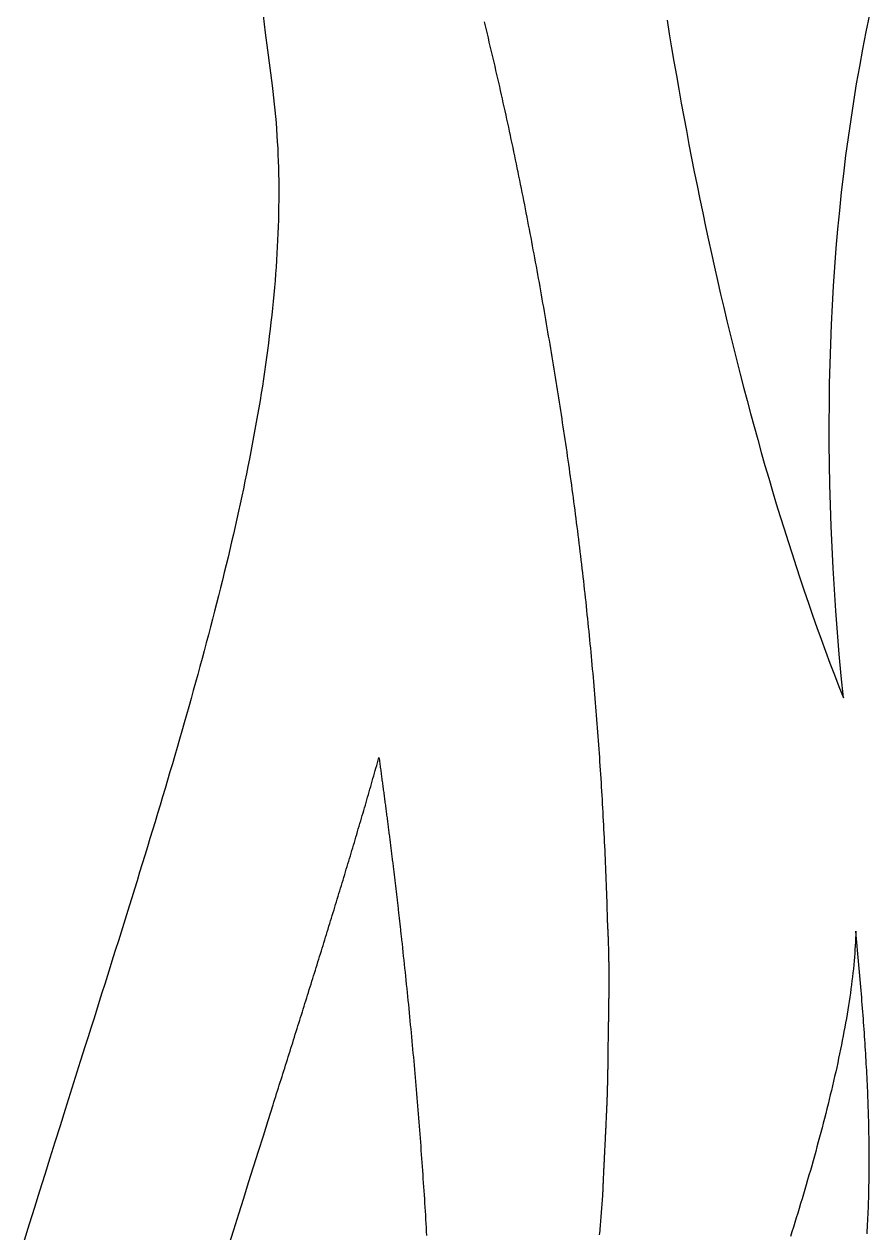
# Model space of a CAD drawing. Extents: x 5 to 105, y 2 to 136.
# Drawn here: x 13.75 to 19.4, y 79.2 to 87.28 of the extents above; entities that cross this region are included whole.
import ezdxf

# ---------------------------------------------------------------- set-up
doc = ezdxf.new("R2010")
doc.units = 0
doc.layers.get('0').update_dxf_attribs({"linetype": 'CONTINUOUS'})

msp = doc.modelspace()

# ---------------------------------------------------------------- linework, layer by layer
at = {"color": 7}
msp.add_lwpolyline([(15.4143, 80.0571), (15.4139, 80.0572)], dxfattribs=at)
for points in [[(15.3479, 87.3414, 0), (15.3623, 87.2257, 0), (15.377, 87.1091, 0), (15.3921, 86.9916, 0), (15.4075, 86.873, 0)], [(17.315, 84.8388, 0), (17.3106, 84.8665, 0), (17.3062, 84.8941, 0), (17.3017, 84.9217, 0), (17.2973, 84.9493, 0), (17.2928, 84.9769, 0), (17.2883, 85.0045, 0), (17.2838, 85.032, 0), (17.2793, 85.0596, 0), (17.2747, 85.0872, 0), (17.2701, 85.1148, 0), (17.2655, 85.1423, 0), (17.2609, 85.1699, 0), (17.2563, 85.1974, 0), (17.2516, 85.2249, 0), (17.2469, 85.2525, 0), (17.2422, 85.28, 0), (17.2375, 85.3075, 0), (17.2328, 85.335, 0), (17.228, 85.3625, 0), (17.2232, 85.39, 0), (17.2184, 85.4175, 0), (17.2136, 85.445, 0), (17.2087, 85.4725, 0), (17.2038, 85.5, 0), (17.1989, 85.5274, 0), (17.194, 85.5549, 0), (17.1891, 85.5824, 0), (17.1841, 85.6098, 0), (17.1791, 85.6373, 0), (17.1741, 85.6647, 0), (17.169, 85.6921, 0), (17.164, 85.7195, 0), (17.1589, 85.747, 0), (17.1538, 85.7744, 0), (17.1486, 85.8018, 0), (17.1435, 85.8292, 0), (17.1383, 85.8566, 0), (17.1331, 85.8839, 0), (17.1279, 85.9113, 0), (17.1226, 85.9387, 0), (17.1173, 85.9661, 0), (17.112, 85.9934, 0), (17.1067, 86.0208, 0), (17.1014, 86.0481, 0), (17.096, 86.0754, 0), (17.0906, 86.1028, 0), (17.0852, 86.1301, 0), (17.0797, 86.1574, 0), (17.0742, 86.1847, 0), (17.0687, 86.212, 0), (17.0632, 86.2393, 0), (17.0577, 86.2666, 0), (17.0521, 86.2939, 0), (17.0465, 86.3212, 0), (17.0409, 86.3484, 0), (17.0352, 86.3757, 0), (17.0295, 86.4029, 0), (17.0238, 86.4302, 0), (17.0181, 86.4574, 0), (17.0124, 86.4847, 0), (17.0066, 86.5119, 0), (17.0008, 86.5391, 0), (16.9949, 86.5663, 0), (16.9891, 86.5935, 0), (16.9832, 86.6207, 0), (16.9773, 86.6479, 0), (16.9713, 86.6751, 0), (16.9654, 86.7023, 0), (16.9594, 86.7294, 0), (16.9533, 86.7566, 0), (16.9473, 86.7838, 0), (16.9412, 86.8109, 0), (16.9351, 86.8381, 0), (16.929, 86.8652, 0), (16.9228, 86.8923, 0), (16.9166, 86.9194, 0), (16.9104, 86.9466, 0), (16.9042, 86.9737, 0), (16.8979, 87.0008, 0), (16.8916, 87.0279, 0), (16.8853, 87.0549, 0), (16.8789, 87.082, 0), (16.8725, 87.1091, 0), (16.8661, 87.1361, 0), (16.8597, 87.1632, 0), (16.8532, 87.1903, 0), (16.8467, 87.2173, 0), (16.8402, 87.2443, 0), (16.8336, 87.2714, 0), (16.827, 87.2984, 0)], [(18.0476, 87.3101, 0), (18.0627, 87.2175, 0), (18.0781, 87.125, 0), (18.0938, 87.0325, 0), (18.1098, 86.9401, 0), (18.1261, 86.8477, 0), (18.1426, 86.7554, 0), (18.1595, 86.6632, 0), (18.1767, 86.5711, 0), (18.1942, 86.4792, 0), (18.2119, 86.3873, 0), (18.23, 86.2956, 0), (18.2483, 86.204, 0), (18.267, 86.1126, 0), (18.2859, 86.0214, 0), (18.3052, 85.9303, 0), (18.3247, 85.8394, 0), (18.3445, 85.7487, 0), (18.3647, 85.6583, 0), (18.3851, 85.568, 0), (18.4058, 85.478, 0), (18.4268, 85.3882, 0), (18.4482, 85.2986, 0), (18.4698, 85.2093, 0), (18.4917, 85.1203, 0), (18.5139, 85.0315, 0), (18.5364, 84.9431, 0), (18.5592, 84.8549, 0), (18.5823, 84.767, 0), (18.6057, 84.6795, 0), (18.6294, 84.5923, 0), (18.6534, 84.5054, 0), (18.6777, 84.4189, 0), (18.7023, 84.3328, 0), (18.7272, 84.247, 0), (18.7524, 84.1616, 0), (18.7779, 84.0766, 0), (18.8037, 83.992, 0), (18.8298, 83.9078, 0), (18.8562, 83.824, 0), (18.8829, 83.7406, 0), (18.9099, 83.6577, 0), (18.9372, 83.5753, 0), (18.9647, 83.4933, 0), (18.9926, 83.4118, 0), (19.0208, 83.3308, 0), (19.0493, 83.2502, 0), (19.0781, 83.1702, 0), (19.1072, 83.0907, 0), (19.1366, 83.0117, 0), (19.1663, 82.9333, 0), (19.1963, 82.8553, 0), (19.2265, 82.778, 0)], [(19.2265, 82.778, 0), (19.2122, 82.9251, 0), (19.1991, 83.0713, 0), (19.1872, 83.2164, 0), (19.1764, 83.3605, 0), (19.1669, 83.5036, 0), (19.1584, 83.6457, 0), (19.1512, 83.7868, 0), (19.1451, 83.9269, 0), (19.1401, 84.066, 0), (19.1363, 84.2041, 0), (19.1337, 84.3412, 0), (19.1322, 84.4774, 0), (19.1318, 84.6126, 0), (19.1326, 84.7468, 0), (19.1345, 84.88, 0), (19.1375, 85.0123, 0), (19.1416, 85.1436, 0), (19.1469, 85.2739, 0), (19.1533, 85.4033, 0), (19.1607, 85.5318, 0), (19.1693, 85.6592, 0), (19.179, 85.7858, 0), (19.1898, 85.9114, 0), (19.2016, 86.0361, 0), (19.2146, 86.1598, 0), (19.2286, 86.2826, 0), (19.2437, 86.4045, 0), (19.2599, 86.5255, 0), (19.2772, 86.6455, 0), (19.2955, 86.7647, 0), (19.3149, 86.8829, 0), (19.3353, 87.0002, 0), (19.3568, 87.1166, 0), (19.3794, 87.2321, 0), (19.403, 87.3468, 0)], [(15.4076, 86.873, 0), (15.4128, 86.8318, 0), (15.4177, 86.7903, 0), (15.4222, 86.7487, 0), (15.4265, 86.707, 0), (15.4304, 86.6651, 0), (15.4339, 86.623, 0), (15.4372, 86.5808, 0), (15.4401, 86.5384, 0), (15.4427, 86.4959, 0), (15.445, 86.4532, 0), (15.4469, 86.4104, 0), (15.4486, 86.3674, 0), (15.4499, 86.3242, 0), (15.451, 86.2809, 0), (15.4517, 86.2375, 0), (15.4521, 86.1939, 0), (15.4522, 86.1501, 0), (15.452, 86.1062, 0), (15.4516, 86.0621, 0), (15.4508, 86.0179, 0), (15.4497, 85.9735, 0), (15.4484, 85.929, 0), (15.4467, 85.8843, 0), (15.4448, 85.8395, 0), (15.4426, 85.7945, 0), (15.4401, 85.7494, 0), (15.4373, 85.7041, 0), (15.4343, 85.6586, 0), (15.4309, 85.613, 0), (15.4273, 85.5673, 0), (15.4235, 85.5214, 0), (15.4193, 85.4754, 0), (15.415, 85.4292, 0), (15.4103, 85.3829, 0), (15.4054, 85.3364, 0), (15.4002, 85.2898, 0), (15.3948, 85.243, 0), (15.3891, 85.196, 0), (15.3832, 85.149, 0), (15.377, 85.1017, 0), (15.3706, 85.0544, 0), (15.3639, 85.0068, 0), (15.357, 84.9592, 0), (15.3499, 84.9114, 0), (15.3425, 84.8634, 0), (15.3349, 84.8153, 0), (15.327, 84.767, 0), (15.319, 84.7186, 0), (15.3107, 84.6701, 0), (15.3021, 84.6214, 0), (15.2934, 84.5725, 0), (15.2844, 84.5236, 0), (15.2752, 84.4744, 0), (15.2658, 84.4252, 0), (15.2562, 84.3757, 0), (15.2464, 84.3262, 0), (15.2364, 84.2765, 0), (15.2261, 84.2266, 0), (15.2157, 84.1766, 0), (15.2051, 84.1265, 0), (15.1942, 84.0762, 0), (15.1832, 84.0258, 0), (15.172, 83.9752, 0), (15.1606, 83.9245, 0), (15.149, 83.8737, 0), (15.1372, 83.8227, 0), (15.1252, 83.7715, 0), (15.113, 83.7203, 0), (15.1007, 83.6689, 0), (15.0882, 83.6173, 0), (15.0755, 83.5656, 0), (15.0626, 83.5138, 0), (15.0496, 83.4618, 0), (15.0364, 83.4097, 0), (15.0231, 83.3574, 0), (15.0095, 83.305, 0), (14.9959, 83.2525, 0), (14.982, 83.1998, 0), (14.968, 83.147, 0), (14.9539, 83.094, 0), (14.9396, 83.041, 0), (14.9251, 82.9877, 0), (14.9105, 82.9344, 0), (14.8958, 82.8809, 0), (14.8809, 82.8272, 0), (14.8659, 82.7734, 0), (14.8507, 82.7195, 0), (14.8354, 82.6655, 0), (14.82, 82.6113, 0), (14.8044, 82.557, 0), (14.7887, 82.5025, 0), (14.7729, 82.4479, 0), (14.757, 82.3932, 0), (14.7409, 82.3383, 0), (14.7248, 82.2833, 0), (14.7085, 82.2282, 0), (14.6921, 82.1729, 0), (14.6756, 82.1175, 0), (14.6589, 82.0619, 0), (14.6422, 82.0063, 0), (14.6254, 81.9505, 0), (14.6085, 81.8945, 0), (14.5914, 81.8384, 0), (14.5743, 81.7822, 0), (14.5571, 81.7259, 0), (14.5398, 81.6694, 0), (14.5224, 81.6128, 0), (14.5049, 81.5561, 0), (14.4873, 81.4992, 0), (14.4696, 81.4422, 0), (14.4519, 81.3851, 0), (14.4341, 81.3278, 0), (14.4162, 81.2704, 0), (14.3982, 81.2129, 0), (14.3802, 81.1553, 0), (14.3621, 81.0975, 0), (14.3439, 81.0396, 0), (14.3257, 80.9815, 0), (14.3074, 80.9234, 0), (14.289, 80.8651, 0), (14.2706, 80.8066, 0), (14.2521, 80.7481, 0), (14.2336, 80.6894, 0), (14.2151, 80.6306, 0), (14.1964, 80.5716, 0), (14.1778, 80.5126, 0), (14.1591, 80.4534, 0)], [(17.6506, 81.2777, 0), (17.6498, 81.306, 0), (17.6489, 81.3344, 0), (17.6481, 81.3627, 0), (17.6472, 81.3911, 0), (17.6463, 81.4194, 0), (17.6453, 81.4477, 0), (17.6443, 81.476, 0), (17.6433, 81.5044, 0), (17.6423, 81.5327, 0), (17.6412, 81.561, 0), (17.6401, 81.5893, 0), (17.639, 81.6176, 0), (17.6379, 81.6459, 0), (17.6367, 81.6742, 0), (17.6355, 81.7025, 0), (17.6342, 81.7308, 0), (17.6329, 81.7591, 0), (17.6316, 81.7874, 0), (17.6303, 81.8157, 0), (17.6289, 81.8439, 0), (17.6276, 81.8722, 0), (17.6261, 81.9005, 0), (17.6247, 81.9287, 0), (17.6232, 81.957, 0), (17.6217, 81.9853, 0), (17.6202, 82.0135, 0), (17.6186, 82.0418, 0), (17.617, 82.07, 0), (17.6154, 82.0982, 0), (17.6137, 82.1265, 0), (17.612, 82.1547, 0), (17.6103, 82.1829, 0), (17.6086, 82.2111, 0), (17.6068, 82.2394, 0), (17.605, 82.2676, 0), (17.6032, 82.2958, 0), (17.6013, 82.324, 0), (17.5994, 82.3522, 0), (17.5975, 82.3804, 0), (17.5955, 82.4085, 0), (17.5936, 82.4367, 0), (17.5915, 82.4649, 0), (17.5895, 82.4931, 0), (17.5874, 82.5212, 0), (17.5853, 82.5494, 0), (17.5832, 82.5776, 0), (17.5811, 82.6057, 0), (17.5789, 82.6339, 0), (17.5767, 82.662, 0), (17.5744, 82.6901, 0), (17.5722, 82.7183, 0), (17.5699, 82.7464, 0), (17.5675, 82.7745, 0), (17.5652, 82.8026, 0), (17.5628, 82.8307, 0), (17.5604, 82.8589, 0), (17.5579, 82.887, 0), (17.5554, 82.9151, 0), (17.5529, 82.9431, 0), (17.5504, 82.9712, 0), (17.5478, 82.9993, 0), (17.5453, 83.0274, 0), (17.5426, 83.0554, 0), (17.54, 83.0835, 0), (17.5373, 83.1116, 0), (17.5346, 83.1396, 0), (17.5319, 83.1677, 0), (17.5291, 83.1957, 0), (17.5263, 83.2237, 0), (17.5235, 83.2518, 0), (17.5206, 83.2798, 0), (17.5177, 83.3078, 0), (17.5148, 83.3358, 0), (17.5119, 83.3638, 0), (17.5089, 83.3918, 0), (17.5059, 83.4198, 0), (17.5029, 83.4478, 0), (17.4998, 83.4758, 0), (17.4968, 83.5038, 0), (17.4937, 83.5317, 0), (17.4905, 83.5597, 0), (17.4873, 83.5876, 0), (17.4841, 83.6156, 0), (17.4809, 83.6435, 0), (17.4777, 83.6715, 0), (17.4744, 83.6994, 0), (17.4711, 83.7273, 0), (17.4677, 83.7553, 0), (17.4643, 83.7832, 0), (17.4609, 83.8111, 0), (17.4575, 83.839, 0), (17.454, 83.8669, 0), (17.4506, 83.8948, 0), (17.447, 83.9226, 0), (17.4435, 83.9505, 0), (17.4399, 83.9784, 0), (17.4363, 84.0062, 0), (17.4327, 84.0341, 0), (17.429, 84.0619, 0), (17.4253, 84.0898, 0), (17.4216, 84.1176, 0), (17.4179, 84.1454, 0), (17.4141, 84.1733, 0), (17.4103, 84.2011, 0), (17.4065, 84.2289, 0), (17.4026, 84.2567, 0), (17.3987, 84.2845, 0), (17.3948, 84.3123, 0), (17.3909, 84.34, 0), (17.3869, 84.3678, 0), (17.3829, 84.3956, 0), (17.3789, 84.4233, 0), (17.3748, 84.4511, 0), (17.3707, 84.4788, 0), (17.3666, 84.5066, 0), (17.3624, 84.5343, 0), (17.3583, 84.562, 0), (17.3541, 84.5897, 0), (17.3498, 84.6174, 0), (17.3456, 84.6451, 0), (17.3413, 84.6728, 0), (17.337, 84.7005, 0), (17.3326, 84.7282, 0), (17.3283, 84.7559, 0), (17.3239, 84.7835, 0), (17.3194, 84.8112, 0), (17.315, 84.8388, 0)], [(15.4139, 80.0572, 0), (15.42, 80.0762, 0), (15.426, 80.0953, 0), (15.432, 80.1143, 0), (15.438, 80.1333, 0), (15.444, 80.1523, 0), (15.45, 80.1713, 0), (15.456, 80.1903, 0), (15.462, 80.2093, 0), (15.468, 80.2282, 0), (15.474, 80.2472, 0), (15.4799, 80.2661, 0), (15.4859, 80.285, 0), (15.4919, 80.3039, 0), (15.4978, 80.3228, 0), (15.5038, 80.3417, 0), (15.5097, 80.3605, 0), (15.5157, 80.3794, 0), (15.5216, 80.3982, 0), (15.5276, 80.4171, 0), (15.5335, 80.4359, 0), (15.5394, 80.4547, 0), (15.5453, 80.4735, 0), (15.5512, 80.4922, 0), (15.5571, 80.511, 0), (15.563, 80.5298, 0), (15.5689, 80.5485, 0), (15.5748, 80.5672, 0), (15.5807, 80.586, 0), (15.5866, 80.6047, 0), (15.5925, 80.6234, 0), (15.5983, 80.642, 0), (15.6042, 80.6607, 0), (15.61, 80.6794, 0), (15.6159, 80.698, 0), (15.6217, 80.7166, 0), (15.6276, 80.7353, 0), (15.6334, 80.7539, 0), (15.6392, 80.7725, 0), (15.645, 80.791, 0), (15.6508, 80.8096, 0), (15.6566, 80.8282, 0), (15.6624, 80.8467, 0), (15.6682, 80.8653, 0), (15.674, 80.8838, 0), (15.6797, 80.9023, 0), (15.6855, 80.9208, 0), (15.6913, 80.9393, 0), (15.697, 80.9577, 0), (15.7027, 80.9762, 0), (15.7085, 80.9947, 0), (15.7142, 81.0131, 0), (15.7199, 81.0315, 0), (15.7256, 81.0499, 0), (15.7313, 81.0683, 0), (15.737, 81.0867, 0), (15.7427, 81.1051, 0), (15.7484, 81.1235, 0), (15.7541, 81.1418, 0), (15.7597, 81.1602, 0), (15.7654, 81.1785, 0), (15.771, 81.1968, 0), (15.7767, 81.2151, 0), (15.7823, 81.2334, 0), (15.7879, 81.2517, 0), (15.7935, 81.27, 0), (15.7991, 81.2882, 0), (15.8047, 81.3065, 0), (15.8103, 81.3247, 0), (15.8159, 81.3429, 0), (15.8215, 81.3612, 0), (15.827, 81.3794, 0), (15.8326, 81.3975, 0), (15.8381, 81.4157, 0), (15.8437, 81.4339, 0), (15.8492, 81.452, 0), (15.8547, 81.4702, 0), (15.8602, 81.4883, 0), (15.8657, 81.5064, 0), (15.8712, 81.5245, 0), (15.8767, 81.5426, 0), (15.8821, 81.5607, 0), (15.8876, 81.5788, 0), (15.893, 81.5968, 0), (15.8985, 81.6149, 0), (15.9039, 81.6329, 0), (15.9093, 81.6509, 0), (15.9147, 81.669, 0), (15.9201, 81.687, 0), (15.9255, 81.7049, 0), (15.9309, 81.7229, 0), (15.9363, 81.7409, 0), (15.9416, 81.7588, 0), (15.947, 81.7768, 0), (15.9523, 81.7947, 0), (15.9576, 81.8126, 0), (15.9629, 81.8305, 0), (15.9683, 81.8484, 0), (15.9735, 81.8663, 0), (15.9788, 81.8842, 0), (15.9841, 81.9021, 0), (15.9894, 81.9199, 0), (15.9946, 81.9378, 0), (15.9999, 81.9556, 0), (16.0051, 81.9734, 0), (16.0103, 81.9912, 0), (16.0155, 82.009, 0), (16.0207, 82.0268, 0), (16.0259, 82.0446, 0), (16.031, 82.0623, 0), (16.0362, 82.0801, 0), (16.0414, 82.0978, 0), (16.0465, 82.1155, 0), (16.0516, 82.1332, 0), (16.0567, 82.1509, 0), (16.0618, 82.1686, 0), (16.0669, 82.1863, 0), (16.072, 82.204, 0), (16.0771, 82.2216, 0), (16.0821, 82.2393, 0), (16.0872, 82.2569, 0), (16.0922, 82.2745, 0), (16.0972, 82.2922, 0), (16.1022, 82.3098, 0), (16.1072, 82.3273, 0), (16.1122, 82.3449, 0), (16.1171, 82.3625, 0), (16.1221, 82.38, 0)], [(16.1221, 82.38, 0), (16.1234, 82.3707, 0), (16.1246, 82.3613, 0), (16.1259, 82.3519, 0), (16.1272, 82.3425, 0), (16.1284, 82.3331, 0), (16.1297, 82.3237, 0), (16.131, 82.3144, 0), (16.1323, 82.305, 0), (16.1335, 82.2956, 0), (16.1348, 82.2862, 0), (16.136, 82.2768, 0), (16.1373, 82.2674, 0), (16.1386, 82.2581, 0), (16.1398, 82.2487, 0), (16.1411, 82.2393, 0), (16.1423, 82.2299, 0), (16.1436, 82.2205, 0), (16.1449, 82.2111, 0), (16.1461, 82.2018, 0), (16.1474, 82.1924, 0), (16.1486, 82.183, 0), (16.1499, 82.1736, 0), (16.1511, 82.1642, 0), (16.1524, 82.1548, 0), (16.1536, 82.1455, 0), (16.1549, 82.1361, 0), (16.1561, 82.1267, 0), (16.1573, 82.1173, 0), (16.1586, 82.1079, 0), (16.1598, 82.0985, 0), (16.1611, 82.0891, 0), (16.1623, 82.0798, 0), (16.1635, 82.0704, 0), (16.1648, 82.061, 0), (16.166, 82.0516, 0), (16.1672, 82.0422, 0), (16.1684, 82.0328, 0), (16.1697, 82.0234, 0), (16.1709, 82.0141, 0), (16.1721, 82.0047, 0), (16.1733, 81.9953, 0), (16.1746, 81.9859, 0), (16.1758, 81.9765, 0), (16.177, 81.9671, 0), (16.1782, 81.9577, 0), (16.1794, 81.9484, 0), (16.1806, 81.939, 0), (16.1818, 81.9296, 0), (16.183, 81.9202, 0), (16.1842, 81.9108, 0), (16.1854, 81.9014, 0), (16.1866, 81.892, 0), (16.1878, 81.8826, 0), (16.189, 81.8733, 0), (16.1902, 81.8639, 0), (16.1914, 81.8545, 0), (16.1926, 81.8451, 0), (16.1938, 81.8357, 0), (16.195, 81.8263, 0), (16.1962, 81.8169, 0), (16.1974, 81.8075, 0), (16.1986, 81.7982, 0), (16.1997, 81.7888, 0), (16.2009, 81.7794, 0), (16.2021, 81.77, 0), (16.2033, 81.7606, 0), (16.2044, 81.7512, 0), (16.2056, 81.7418, 0), (16.2068, 81.7324, 0), (16.2079, 81.723, 0), (16.2091, 81.7137, 0), (16.2103, 81.7043, 0), (16.2114, 81.6949, 0), (16.2126, 81.6855, 0), (16.2137, 81.6761, 0), (16.2149, 81.6667, 0), (16.216, 81.6573, 0), (16.2172, 81.6479, 0), (16.2183, 81.6385, 0), (16.2194, 81.6292, 0), (16.2206, 81.6198, 0), (16.2217, 81.6104, 0), (16.2229, 81.601, 0), (16.224, 81.5916, 0), (16.2251, 81.5822, 0), (16.2262, 81.5728, 0), (16.2274, 81.5634, 0), (16.2285, 81.554, 0), (16.2296, 81.5446, 0), (16.2307, 81.5352, 0), (16.2318, 81.5259, 0), (16.233, 81.5165, 0), (16.2341, 81.5071, 0), (16.2352, 81.4977, 0), (16.2363, 81.4883, 0), (16.2374, 81.4789, 0), (16.2385, 81.4695, 0), (16.2396, 81.4601, 0), (16.2407, 81.4507, 0), (16.2418, 81.4413, 0), (16.2429, 81.4319, 0), (16.2439, 81.4225, 0), (16.245, 81.4131, 0), (16.2461, 81.4037, 0), (16.2472, 81.3944, 0), (16.2483, 81.385, 0), (16.2493, 81.3756, 0), (16.2504, 81.3662, 0), (16.2515, 81.3568, 0), (16.2525, 81.3474, 0), (16.2536, 81.338, 0), (16.2546, 81.3286, 0), (16.2557, 81.3192, 0), (16.2567, 81.3098, 0), (16.2578, 81.3004, 0), (16.2588, 81.291, 0), (16.2599, 81.2816, 0), (16.2609, 81.2722, 0), (16.262, 81.2628, 0), (16.263, 81.2534, 0), (16.264, 81.244, 0), (16.265, 81.2346, 0), (16.2661, 81.2252, 0), (16.2671, 81.2158, 0), (16.2681, 81.2064, 0), (16.2691, 81.1971, 0), (16.2701, 81.1877, 0)], [(17.6536, 80.376, 0), (17.6537, 80.3831, 0), (17.6538, 80.3902, 0), (17.6539, 80.3973, 0), (17.654, 80.4044, 0), (17.6541, 80.4115, 0), (17.6542, 80.4186, 0), (17.6543, 80.4257, 0), (17.6544, 80.4328, 0), (17.6545, 80.4399, 0), (17.6546, 80.447, 0), (17.6547, 80.4541, 0), (17.6548, 80.4612, 0), (17.655, 80.4683, 0), (17.6551, 80.4754, 0), (17.6552, 80.4825, 0), (17.6553, 80.4896, 0), (17.6554, 80.4967, 0), (17.6556, 80.5038, 0), (17.6557, 80.5109, 0), (17.6558, 80.5181, 0), (17.6559, 80.5252, 0), (17.6561, 80.5323, 0), (17.6562, 80.5394, 0), (17.6563, 80.5465, 0), (17.6564, 80.5536, 0), (17.6565, 80.5607, 0), (17.6567, 80.5678, 0), (17.6568, 80.5749, 0), (17.6569, 80.582, 0), (17.657, 80.5891, 0), (17.6572, 80.5963, 0), (17.6573, 80.6034, 0), (17.6574, 80.6105, 0), (17.6575, 80.6176, 0), (17.6576, 80.6247, 0), (17.6578, 80.6318, 0), (17.6579, 80.6389, 0), (17.658, 80.646, 0), (17.6581, 80.6532, 0), (17.6582, 80.6603, 0), (17.6583, 80.6674, 0), (17.6584, 80.6745, 0), (17.6585, 80.6816, 0), (17.6586, 80.6887, 0), (17.6587, 80.6958, 0), (17.6589, 80.7029, 0), (17.6589, 80.7101, 0), (17.659, 80.7172, 0), (17.6591, 80.7243, 0), (17.6592, 80.7314, 0), (17.6593, 80.7385, 0), (17.6594, 80.7456, 0), (17.6595, 80.7527, 0), (17.6596, 80.7599, 0), (17.6596, 80.767, 0), (17.6597, 80.7741, 0), (17.6598, 80.7812, 0), (17.6599, 80.7883, 0), (17.6599, 80.7954, 0), (17.66, 80.8025, 0), (17.66, 80.8096, 0), (17.6601, 80.8168, 0), (17.6601, 80.8239, 0), (17.6602, 80.831, 0), (17.6602, 80.8381, 0), (17.6603, 80.8452, 0), (17.6603, 80.8523, 0), (17.6603, 80.8594, 0), (17.6603, 80.8665, 0), (17.6604, 80.8736, 0), (17.6604, 80.8807, 0), (17.6604, 80.8879, 0), (17.6604, 80.895, 0), (17.6604, 80.9021, 0), (17.6604, 80.9092, 0), (17.6604, 80.9163, 0), (17.6604, 80.9234, 0), (17.6603, 80.9305, 0), (17.6603, 80.9376, 0), (17.6603, 80.9447, 0), (17.6602, 80.9518, 0), (17.6602, 80.9589, 0), (17.6601, 80.966, 0), (17.6601, 80.9731, 0), (17.66, 80.9802, 0), (17.66, 80.9873, 0), (17.6599, 80.9944, 0), (17.6598, 81.0015, 0), (17.6597, 81.0086, 0), (17.6596, 81.0157, 0), (17.6595, 81.0228, 0), (17.6594, 81.0299, 0), (17.6593, 81.037, 0), (17.6592, 81.0441, 0), (17.659, 81.0512, 0), (17.6589, 81.0583, 0), (17.6588, 81.0654, 0), (17.6586, 81.0725, 0), (17.6585, 81.0796, 0), (17.6583, 81.0867, 0), (17.6581, 81.0938, 0), (17.6579, 81.1008, 0), (17.6578, 81.1079, 0), (17.6576, 81.115, 0), (17.6573, 81.1221, 0), (17.6571, 81.1292, 0), (17.6569, 81.1363, 0), (17.6567, 81.1433, 0), (17.6564, 81.1504, 0), (17.6562, 81.1575, 0), (17.6559, 81.1646, 0), (17.6557, 81.1717, 0), (17.6554, 81.1787, 0), (17.6551, 81.1858, 0), (17.6548, 81.1929, 0), (17.6545, 81.2, 0), (17.6542, 81.207, 0), (17.6539, 81.2141, 0), (17.6536, 81.2212, 0), (17.6532, 81.2282, 0), (17.6529, 81.2353, 0), (17.6525, 81.2424, 0), (17.6521, 81.2494, 0), (17.6518, 81.2565, 0), (17.6514, 81.2636, 0), (17.651, 81.2706, 0), (17.6506, 81.2777, 0)], [(19.309, 81.2183, 0), (19.3084, 81.1945, 0), (19.3076, 81.1703, 0), (19.3065, 81.1459, 0), (19.3052, 81.1212, 0), (19.3037, 81.0962, 0), (19.3019, 81.0709, 0), (19.3, 81.0454, 0), (19.2978, 81.0197, 0), (19.2954, 80.9937, 0), (19.2928, 80.9674, 0), (19.29, 80.9409, 0), (19.2869, 80.9142, 0), (19.2837, 80.8872, 0), (19.2803, 80.8601, 0), (19.2767, 80.8327, 0), (19.2729, 80.8051, 0), (19.2689, 80.7773, 0), (19.2647, 80.7492, 0), (19.2603, 80.721, 0), (19.2558, 80.6926, 0), (19.2511, 80.664, 0), (19.2461, 80.6353, 0), (19.2411, 80.6063, 0), (19.2358, 80.5772, 0), (19.2304, 80.5479, 0), (19.2248, 80.5185, 0), (19.2191, 80.4889, 0), (19.2132, 80.4592, 0), (19.2072, 80.4293, 0), (19.201, 80.3993, 0), (19.1946, 80.3691, 0), (19.1881, 80.3388, 0), (19.1815, 80.3084, 0), (19.1747, 80.2779, 0), (19.1678, 80.2473, 0), (19.1608, 80.2165, 0), (19.1536, 80.1857, 0), (19.1463, 80.1548, 0), (19.1389, 80.1237, 0), (19.1313, 80.0926, 0), (19.1236, 80.0614, 0), (19.1159, 80.0302, 0), (19.108, 79.9989, 0), (19.1, 79.9675, 0), (19.0918, 79.936, 0), (19.0836, 79.9045, 0), (19.0753, 79.8729, 0), (19.0669, 79.8413, 0), (19.0584, 79.8097, 0), (19.0498, 79.7781, 0), (19.0411, 79.7464, 0), (19.0323, 79.7146, 0), (19.0234, 79.6829, 0), (19.0145, 79.6512, 0), (19.0054, 79.6194, 0), (18.9963, 79.5877, 0), (18.9872, 79.5559, 0), (18.9779, 79.5242, 0), (18.9686, 79.4925, 0), (18.9592, 79.4608, 0), (18.9498, 79.4292, 0), (18.9403, 79.3975, 0), (18.9308, 79.3659, 0), (18.9212, 79.3344, 0), (18.9115, 79.3029, 0), (18.9018, 79.2714, 0), (18.8921, 79.24, 0), (18.8824, 79.2087, 0), (18.8725, 79.1774, 0)], [(19.3847, 79.1959, 0), (19.386, 79.2173, 0), (19.3871, 79.2387, 0), (19.3883, 79.2601, 0), (19.3894, 79.2816, 0), (19.3904, 79.303, 0), (19.3913, 79.3244, 0), (19.3922, 79.3458, 0), (19.3931, 79.3673, 0), (19.3939, 79.3887, 0), (19.3946, 79.4102, 0), (19.3953, 79.4316, 0), (19.3959, 79.4531, 0), (19.3964, 79.4746, 0), (19.3969, 79.4961, 0), (19.3974, 79.5176, 0), (19.3978, 79.5391, 0), (19.3981, 79.5607, 0), (19.3984, 79.5822, 0), (19.3987, 79.6038, 0), (19.3988, 79.6254, 0), (19.399, 79.647, 0), (19.3991, 79.6687, 0), (19.3991, 79.6903, 0), (19.3991, 79.712, 0), (19.399, 79.7337, 0), (19.3989, 79.7555, 0), (19.3987, 79.7772, 0), (19.3985, 79.799, 0), (19.3982, 79.8208, 0), (19.3979, 79.8427, 0), (19.3975, 79.8645, 0), (19.3971, 79.8865, 0), (19.3967, 79.9084, 0), (19.3962, 79.9304, 0), (19.3956, 79.9524, 0), (19.395, 79.9744, 0), (19.3944, 79.9965, 0), (19.3937, 80.0186, 0), (19.3929, 80.0407, 0), (19.3922, 80.0629, 0), (19.3913, 80.0852, 0), (19.3905, 80.1074, 0), (19.3896, 80.1297, 0), (19.3886, 80.1521, 0), (19.3876, 80.1745, 0), (19.3866, 80.1969, 0), (19.3855, 80.2194, 0), (19.3844, 80.242, 0), (19.3833, 80.2645, 0), (19.3821, 80.2872, 0), (19.3808, 80.3099, 0), (19.3796, 80.3326, 0), (19.3783, 80.3554, 0), (19.3769, 80.3782, 0), (19.3755, 80.4011, 0), (19.3741, 80.424, 0), (19.3726, 80.447, 0), (19.3712, 80.4701, 0), (19.3696, 80.4932, 0), (19.3681, 80.5164, 0), (19.3665, 80.5396, 0), (19.3648, 80.5629, 0), (19.3631, 80.5863, 0), (19.3614, 80.6097, 0), (19.3597, 80.6332, 0), (19.3579, 80.6567, 0), (19.3561, 80.6803, 0), (19.3543, 80.704, 0), (19.3524, 80.7277, 0), (19.3505, 80.7516, 0), (19.3486, 80.7754, 0), (19.3466, 80.7994, 0), (19.3446, 80.8234, 0), (19.3426, 80.8475, 0), (19.3406, 80.8717, 0), (19.3385, 80.8959, 0), (19.3364, 80.9202, 0), (19.3342, 80.9446, 0), (19.3321, 80.9691, 0), (19.3299, 80.9937, 0), (19.3277, 81.0183, 0), (19.3254, 81.043, 0), (19.3231, 81.0678, 0), (19.3208, 81.0927, 0), (19.3185, 81.1176, 0), (19.3162, 81.1427, 0), (19.3138, 81.1678, 0), (19.3114, 81.193, 0), (19.309, 81.2183, 0)], [(16.2701, 81.1877, 0), (16.2731, 81.1606, 0), (16.2761, 81.1336, 0), (16.279, 81.1066, 0), (16.282, 81.0795, 0), (16.2849, 81.0525, 0), (16.2878, 81.0255, 0), (16.2907, 80.9984, 0), (16.2935, 80.9714, 0), (16.2964, 80.9444, 0), (16.2992, 80.9173, 0), (16.302, 80.8903, 0), (16.3048, 80.8632, 0), (16.3075, 80.8362, 0), (16.3103, 80.8092, 0), (16.313, 80.7821, 0), (16.3157, 80.7551, 0), (16.3184, 80.728, 0), (16.3211, 80.701, 0), (16.3238, 80.6739, 0), (16.3264, 80.6469, 0), (16.3291, 80.6198, 0), (16.3317, 80.5928, 0), (16.3342, 80.5657, 0), (16.3368, 80.5387, 0), (16.3394, 80.5116, 0), (16.3419, 80.4845, 0), (16.3444, 80.4575, 0), (16.3469, 80.4304, 0), (16.3494, 80.4034, 0), (16.3518, 80.3763, 0), (16.3543, 80.3492, 0), (16.3567, 80.3222, 0), (16.3591, 80.2951, 0), (16.3614, 80.268, 0), (16.3638, 80.241, 0), (16.3661, 80.2139, 0), (16.3685, 80.1868, 0), (16.3708, 80.1597, 0), (16.373, 80.1327, 0), (16.3753, 80.1056, 0), (16.3775, 80.0785, 0), (16.3798, 80.0514, 0), (16.382, 80.0243, 0), (16.3841, 79.9973, 0), (16.3863, 79.9702, 0), (16.3884, 79.9431, 0), (16.3906, 79.916, 0), (16.3927, 79.8889, 0), (16.3948, 79.8618, 0), (16.3968, 79.8347, 0), (16.3989, 79.8076, 0), (16.4009, 79.7805, 0), (16.4029, 79.7534, 0), (16.4049, 79.7263, 0), (16.4068, 79.6992, 0), (16.4088, 79.6721, 0), (16.4107, 79.645, 0), (16.4126, 79.6179, 0), (16.4145, 79.5908, 0), (16.4163, 79.5637, 0), (16.4181, 79.5366, 0), (16.42, 79.5094, 0), (16.4218, 79.4823, 0), (16.4235, 79.4552, 0), (16.4253, 79.4281, 0), (16.427, 79.401, 0), (16.4287, 79.3738, 0), (16.4304, 79.3467, 0), (16.4321, 79.3196, 0), (16.4337, 79.2924, 0), (16.4354, 79.2653, 0), (16.437, 79.2382, 0), (16.4385, 79.211, 0), (16.4401, 79.1839, 0)], [(14.1591, 80.4534, 0), (14.1255, 80.3471, 0), (14.0918, 80.2404, 0), (14.058, 80.1332, 0), (14.0241, 80.0257, 0), (13.9901, 79.9178, 0), (13.956, 79.8094, 0), (13.9219, 79.7006, 0), (13.8877, 79.5913, 0), (13.8535, 79.4817, 0), (13.8192, 79.3716, 0), (13.7849, 79.2611, 0), (13.7506, 79.1501, 0)], [(17.6195, 79.4732, 0), (17.6197, 79.4803, 0), (17.62, 79.4874, 0), (17.6203, 79.4945, 0), (17.6205, 79.5016, 0), (17.6208, 79.5087, 0), (17.6211, 79.5158, 0), (17.6214, 79.5229, 0), (17.6217, 79.53, 0), (17.622, 79.5371, 0), (17.6223, 79.5442, 0), (17.6226, 79.5513, 0), (17.6229, 79.5584, 0), (17.6232, 79.5655, 0), (17.6235, 79.5726, 0), (17.6238, 79.5797, 0), (17.6241, 79.5868, 0), (17.6245, 79.5939, 0), (17.6248, 79.601, 0), (17.6251, 79.6081, 0), (17.6254, 79.6152, 0), (17.6258, 79.6223, 0), (17.6261, 79.6294, 0), (17.6264, 79.6365, 0), (17.6268, 79.6436, 0), (17.6271, 79.6507, 0), (17.6275, 79.6578, 0), (17.6278, 79.665, 0), (17.6281, 79.6721, 0), (17.6285, 79.6792, 0), (17.6288, 79.6863, 0), (17.6292, 79.6934, 0), (17.6295, 79.7005, 0), (17.6299, 79.7076, 0), (17.6302, 79.7147, 0), (17.6306, 79.7219, 0), (17.6309, 79.729, 0), (17.6313, 79.7361, 0), (17.6316, 79.7432, 0), (17.632, 79.7503, 0), (17.6324, 79.7574, 0), (17.6327, 79.7645, 0), (17.6331, 79.7717, 0), (17.6334, 79.7788, 0), (17.6338, 79.7859, 0), (17.6341, 79.793, 0), (17.6345, 79.8001, 0), (17.6349, 79.8072, 0), (17.6352, 79.8143, 0), (17.6356, 79.8215, 0), (17.6359, 79.8286, 0), (17.6363, 79.8357, 0), (17.6366, 79.8428, 0), (17.637, 79.8499, 0), (17.6373, 79.857, 0), (17.6377, 79.8642, 0), (17.638, 79.8713, 0), (17.6384, 79.8784, 0), (17.6387, 79.8855, 0), (17.6391, 79.8926, 0), (17.6394, 79.8998, 0), (17.6398, 79.9069, 0), (17.6401, 79.914, 0), (17.6404, 79.9211, 0), (17.6408, 79.9282, 0), (17.6411, 79.9353, 0), (17.6414, 79.9425, 0), (17.6418, 79.9496, 0), (17.6421, 79.9567, 0), (17.6424, 79.9638, 0), (17.6427, 79.9709, 0), (17.6431, 79.978, 0), (17.6434, 79.9852, 0), (17.6437, 79.9923, 0), (17.644, 79.9994, 0), (17.6443, 80.0065, 0), (17.6446, 80.0136, 0), (17.6449, 80.0207, 0), (17.6452, 80.0279, 0), (17.6455, 80.035, 0), (17.6458, 80.0421, 0), (17.6461, 80.0492, 0), (17.6464, 80.0563, 0), (17.6466, 80.0634, 0), (17.6469, 80.0706, 0), (17.6472, 80.0777, 0), (17.6475, 80.0848, 0), (17.6477, 80.0919, 0), (17.648, 80.099, 0), (17.6482, 80.1061, 0), (17.6485, 80.1132, 0), (17.6487, 80.1203, 0), (17.649, 80.1275, 0), (17.6492, 80.1346, 0), (17.6494, 80.1417, 0), (17.6497, 80.1488, 0), (17.6499, 80.1559, 0), (17.6501, 80.163, 0), (17.6503, 80.1701, 0), (17.6505, 80.1772, 0), (17.6507, 80.1843, 0), (17.6509, 80.1914, 0), (17.6511, 80.1986, 0), (17.6513, 80.2057, 0), (17.6514, 80.2128, 0), (17.6516, 80.2199, 0), (17.6518, 80.227, 0), (17.6519, 80.2341, 0), (17.6521, 80.2412, 0), (17.6522, 80.2483, 0), (17.6523, 80.2554, 0), (17.6525, 80.2625, 0), (17.6526, 80.2696, 0), (17.6527, 80.2767, 0), (17.6528, 80.2838, 0), (17.6529, 80.2909, 0), (17.653, 80.298, 0), (17.6531, 80.3051, 0), (17.6532, 80.3122, 0), (17.6533, 80.3193, 0), (17.6533, 80.3264, 0), (17.6534, 80.3335, 0), (17.6534, 80.3406, 0), (17.6535, 80.3477, 0), (17.6535, 80.3548, 0), (17.6535, 80.3619, 0), (17.6536, 80.3689, 0), (17.6536, 80.376, 0)], [(15.1185, 79.1166, 0), (15.1516, 79.2227, 0), (15.1847, 79.3284, 0), (15.2177, 79.4337, 0), (15.2507, 79.5386, 0), (15.2836, 79.6431, 0), (15.3164, 79.7472, 0), (15.3492, 79.8509, 0), (15.3818, 79.9542, 0), (15.4143, 80.0571, 0)], [(17.5972, 79.189, 0), (17.5984, 79.2032, 0), (17.5996, 79.2174, 0), (17.6008, 79.2316, 0), (17.602, 79.2458, 0), (17.6031, 79.26, 0), (17.6043, 79.2742, 0), (17.6054, 79.2885, 0), (17.6066, 79.3027, 0), (17.6077, 79.3169, 0), (17.6088, 79.3311, 0), (17.6099, 79.3453, 0), (17.611, 79.3595, 0), (17.6121, 79.3737, 0), (17.6132, 79.3879, 0), (17.6142, 79.4021, 0), (17.6153, 79.4163, 0), (17.6164, 79.4305, 0), (17.6174, 79.4448, 0), (17.6184, 79.459, 0), (17.6195, 79.4732, 0)]]:
    msp.add_polyline3d(points, dxfattribs=at)

doc.saveas('drawing.dxf')
